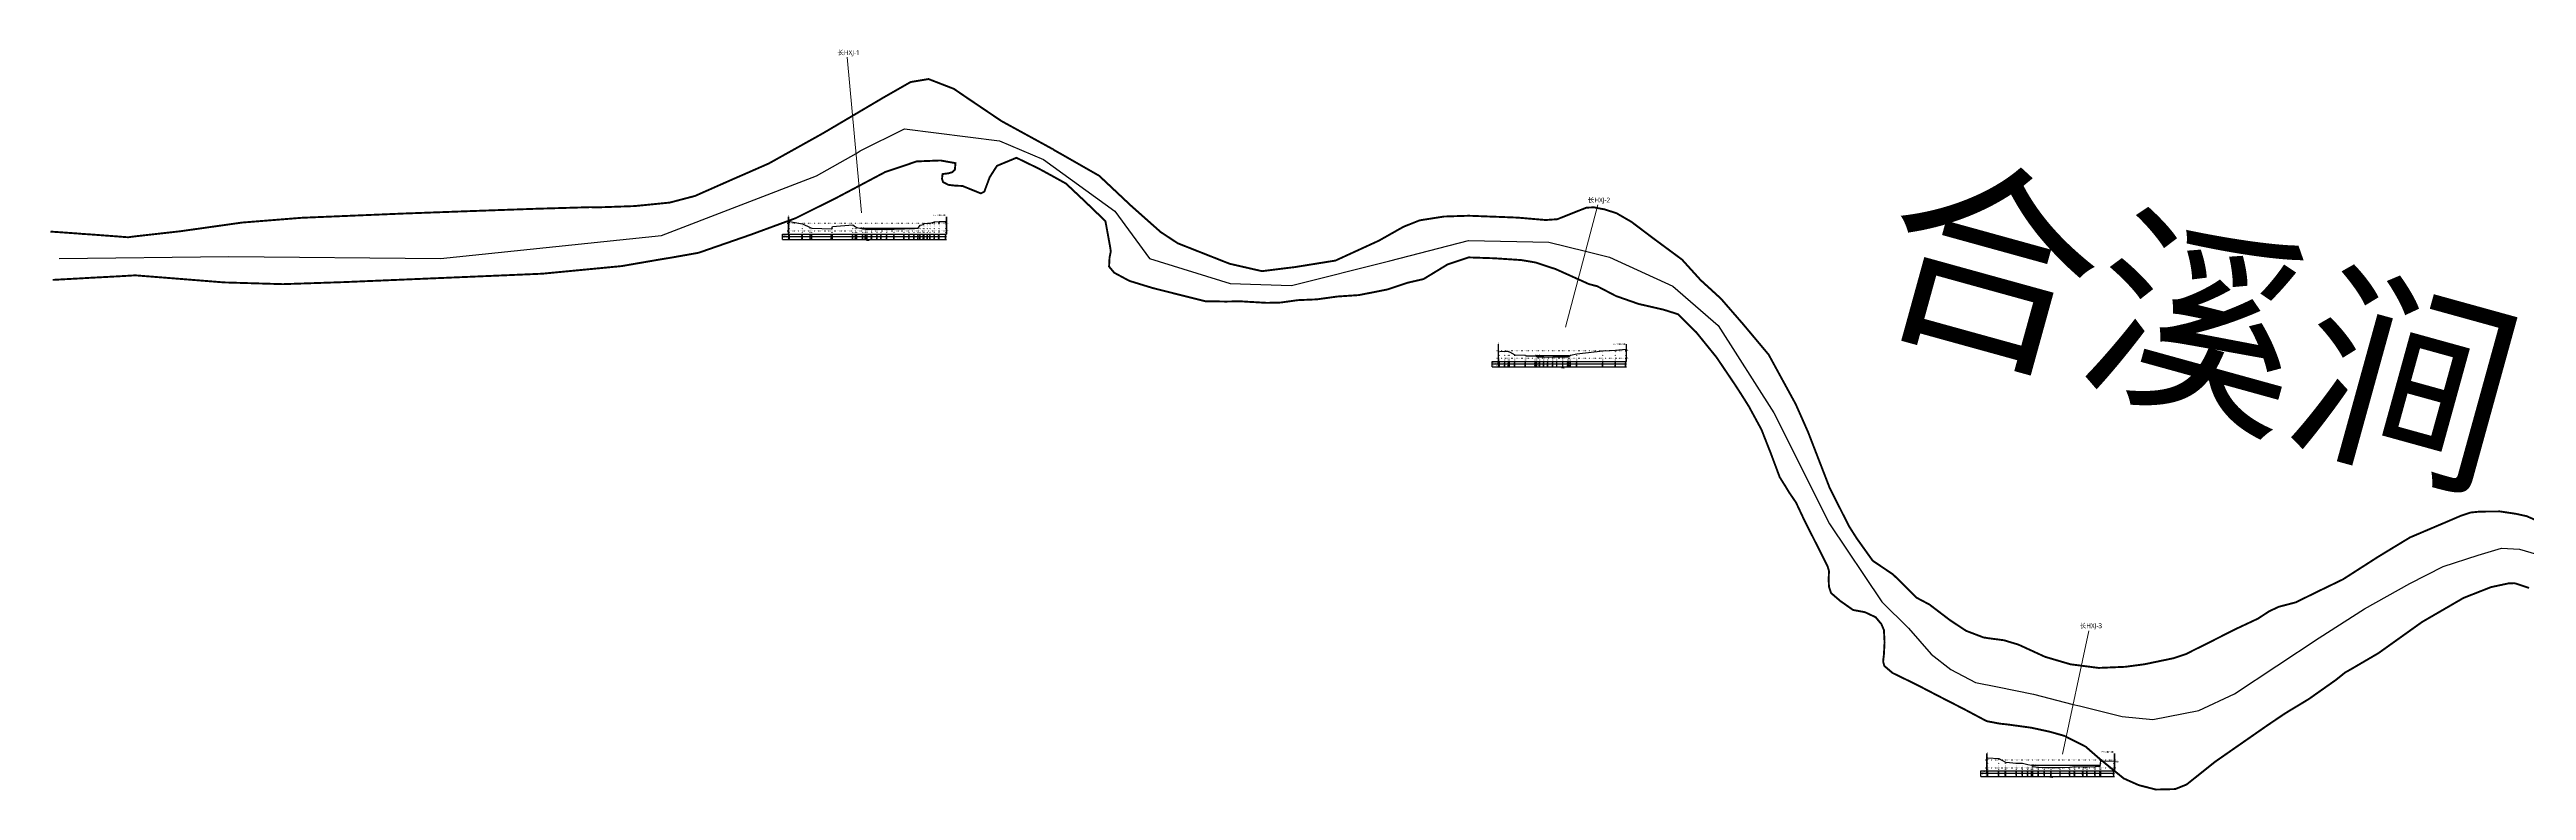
# Model space of a CAD drawing. Extents: x 481468 to 486987, y 3434182 to 3436245.
# Drawn here: x 481468 to 483032, y 3435778 to 3436245 of the extents above; entities that cross this region are included whole.
import ezdxf
from ezdxf.enums import TextEntityAlignment as Align

# ---------------------------------------------------------------- set-up
doc = ezdxf.new("R2010")
doc.units = 0
doc.header["$LTSCALE"] = 0.5
doc.linetypes.add('X4', pattern=[1.6, 0, -1.6])
for name, color, linetype in [('DMX', 1, 'CONTINUOUS'), ('zdm1', 2, 'CONTINUOUS'), ('ZDMT5', 3, 'CONTINUOUS'), ('ZJ', 7, 'CONTINUOUS'), ('水位', 4, 'CONTINUOUS'), ('河道名称', 7, 'CONTINUOUS'), ('河道结构线', 7, 'CONTINUOUS'), ('湖州县级河道0804LZ', 3, 'CONTINUOUS')]:
    doc.layers.add(name, color=color, linetype=linetype)
doc.layers.add('常水位岸线', color=7, linetype='CONTINUOUS', lineweight=0, true_color=0x00aeef)
doc.layers.add('断面名称', color=7, linetype='CONTINUOUS', true_color=0xd09871)
doc.styles.add('HZ', font='rs.shx', dxfattribs={"width": 0.8, "bigfont": 'hztxt.shx'})
doc.styles.add('宋体', font='')
doc.styles.add('微软雅黑', font='msyh.ttf')
doc.styles.get('宋体').set_extended_font_data('SimSun')

msp = doc.modelspace()

# ---------------------------------------------------------------- linework, layer by layer
at = {"layer": 'DMX', "linetype": 'Continuous', "flags": 128}
for points in [[(481935.2, 3436136.9), (481943.3, 3436135.4), (481948.3, 3436133), (481949.3, 3436132.6), (481961.8, 3436132.3), (481962.4, 3436133.6), (481975.2, 3436134.7), (481976.9, 3436133.5), (481977.7, 3436133.1), (481981.5, 3436132.3), (481983.2, 3436132.1), (481984.2, 3436132), (481987.1, 3436132.1), (481990.6, 3436132.1), (481993.1, 3436132.1), (481996.7, 3436131.8), (482001.3, 3436132), (482007.6, 3436132.3), (482010.8, 3436132.4), (482013.8, 3436132.4), (482016.5, 3436132.6), (482017.7, 3436134.6), (482019.7, 3436135), (482020.3, 3436135.6), (482022.4, 3436135.9), (482024, 3436135.8), (482026.7, 3436136.7), (482029.6, 3436136.8), (482033.9, 3436136.9)], [(482383.5, 3436054.8), (482386.9, 3436054.9), (482389.3, 3436054.8), (482389.9, 3436054.5), (482393.3, 3436052.6), (482400, 3436052.4), (482400.2, 3436052.1), (482406.2, 3436052), (482407.1, 3436051.7), (482407.2, 3436051.4), (482409, 3436051.4), (482411.5, 3436051.4), (482414.1, 3436051.3), (482417.2, 3436051.4), (482419.9, 3436051.5), (482423.7, 3436051.4), (482426.8, 3436051.5), (482427.4, 3436051.7), (482428.5, 3436052.5), (482432.5, 3436053.4), (482448.8, 3436055.1), (482456.8, 3436055.6), (482463.4, 3436056.2)], [(482692.1, 3435798.2), (482698.9, 3435797.9), (482703.1, 3435795.4), (482703.4, 3435795.4), (482710.2, 3435794.9), (482713.9, 3435794.9), (482717.3, 3435794.1), (482719.7, 3435793.6), (482720.5, 3435792.8), (482724, 3435792.4), (482727.9, 3435792.2), (482732, 3435792.2), (482737.8, 3435792.2), (482743.8, 3435792.4), (482746.9, 3435792.7), (482752.2, 3435792.5), (482754.7, 3435792.6), (482759.9, 3435792.7), (482762.9, 3435793), (482763.4, 3435796.3), (482771.6, 3435796.2)]]:
    msp.add_lwpolyline(points, dxfattribs=at)
at = {"layer": 'zdm1', "linetype": 'X4'}
for p, q in [((481933.7, 3436135.9), (482035.4, 3436135.9)), ((481933.7, 3436130.9), (482035.4, 3436130.9)), ((482382, 3436055.5), (482464.9, 3436055.5)), ((482382, 3436050.5), (482464.9, 3436050.5)), ((482690.6, 3435797), (482773.1, 3435797)), ((482690.6, 3435792), (482773.1, 3435792))]:
    msp.add_line(p, q, dxfattribs=at)
at = {"layer": 'zdm1', "linetype": 'Continuous'}
for p, q in [((481934.6, 3436128.9), (481934.6, 3436139.9)), ((481934.7, 3436128.9), (481934.7, 3436139.9)), ((482034.4, 3436128.9), (482034.4, 3436139.9)), ((482034.5, 3436128.9), (482034.5, 3436139.9)), ((481930.7, 3436125.4), (481930.7, 3436128.9)), ((481930.7, 3436128.9), (481935.2, 3436128.9)), ((481930.7, 3436127.4), (482034.4, 3436127.4)), ((481930.7, 3436125.4), (482034.4, 3436125.4)), ((481934.7, 3436125.4), (481934.7, 3436128.9)), ((481935.2, 3436128.9), (482034.4, 3436128.9)), ((482382.9, 3436048.5), (482382.9, 3436059.5)), ((482383, 3436048.5), (482383, 3436059.5)), ((482463.8, 3436048.5), (482463.8, 3436059.5)), ((482463.9, 3436048.5), (482463.9, 3436059.5)), ((482379, 3436045), (482379, 3436048.5)), ((482379, 3436048.5), (482383.5, 3436048.5)), ((482379, 3436047), (482463.9, 3436047)), ((482379, 3436045), (482463.9, 3436045)), ((482383, 3436045), (482383, 3436048.5)), ((482383.5, 3436048.5), (482463.9, 3436048.5)), ((482687.6, 3435786.5), (482687.6, 3435790)), ((482687.6, 3435790), (482692.1, 3435790)), ((482687.6, 3435788.5), (482772.1, 3435788.5)), ((482691.5, 3435790), (482691.5, 3435801)), ((482691.6, 3435790), (482691.6, 3435801)), ((482691.6, 3435786.5), (482691.6, 3435790)), ((482692.1, 3435790), (482772.1, 3435790)), ((482772.1, 3435790), (482772.1, 3435801)), ((482772.2, 3435790), (482772.2, 3435801)), ((482687.6, 3435786.5), (482772.1, 3435786.5))]:
    msp.add_line(p, q, dxfattribs=at)
at = {"layer": 'zdm1', "linetype": 'Continuous', "flags": 128}
for points in [[(481934.7, 3436139.9, 0.1, 0.1, 0), (481934.7, 3436140.9, 0.1, 0.1, 0)], [(481934.7, 3436137.9, 0.1, 0.1, 0), (481934.7, 3436138.9, 0.1, 0.1, 0)], [(481934.7, 3436135.9, 0.1, 0.1, 0), (481934.7, 3436136.9, 0.1, 0.1, 0)], [(481934.7, 3436133.9, 0.1, 0.1, 0), (481934.7, 3436134.9, 0.1, 0.1, 0)], [(481934.7, 3436131.9, 0.1, 0.1, 0), (481934.7, 3436132.9, 0.1, 0.1, 0)], [(482034.4, 3436139.9, 0.1, 0.1, 0), (482034.4, 3436140.9, 0.1, 0.1, 0)], [(482034.4, 3436137.9, 0.1, 0.1, 0), (482034.4, 3436138.9, 0.1, 0.1, 0)], [(482034.4, 3436135.9, 0.1, 0.1, 0), (482034.4, 3436136.9, 0.1, 0.1, 0)], [(482034.4, 3436133.9, 0.1, 0.1, 0), (482034.4, 3436134.9, 0.1, 0.1, 0)], [(482034.4, 3436131.9, 0.1, 0.1, 0), (482034.4, 3436132.9, 0.1, 0.1, 0)], [(481934.7, 3436129.9, 0.1, 0.1, 0), (481934.7, 3436130.9, 0.1, 0.1, 0)], [(482034.4, 3436129.9, 0.1, 0.1, 0), (482034.4, 3436130.9, 0.1, 0.1, 0)], [(482383, 3436059.5, 0.1, 0.1, 0), (482383, 3436060.5, 0.1, 0.1, 0)], [(482383, 3436057.5, 0.1, 0.1, 0), (482383, 3436058.5, 0.1, 0.1, 0)], [(482383, 3436055.5, 0.1, 0.1, 0), (482383, 3436056.5, 0.1, 0.1, 0)], [(482383, 3436053.5, 0.1, 0.1, 0), (482383, 3436054.5, 0.1, 0.1, 0)], [(482463.9, 3436059.5, 0.1, 0.1, 0), (482463.9, 3436060.5, 0.1, 0.1, 0)], [(482463.9, 3436057.5, 0.1, 0.1, 0), (482463.9, 3436058.5, 0.1, 0.1, 0)], [(482463.9, 3436055.5, 0.1, 0.1, 0), (482463.9, 3436056.5, 0.1, 0.1, 0)], [(482463.9, 3436053.5, 0.1, 0.1, 0), (482463.9, 3436054.5, 0.1, 0.1, 0)], [(482383, 3436051.5, 0.1, 0.1, 0), (482383, 3436052.5, 0.1, 0.1, 0)], [(482383, 3436049.5, 0.1, 0.1, 0), (482383, 3436050.5, 0.1, 0.1, 0)], [(482463.9, 3436051.5, 0.1, 0.1, 0), (482463.9, 3436052.5, 0.1, 0.1, 0)], [(482463.9, 3436049.5, 0.1, 0.1, 0), (482463.9, 3436050.5, 0.1, 0.1, 0)], [(482691.6, 3435801, 0.1, 0.1, 0), (482691.6, 3435802, 0.1, 0.1, 0)], [(482691.6, 3435799, 0.1, 0.1, 0), (482691.6, 3435800, 0.1, 0.1, 0)], [(482691.6, 3435797, 0.1, 0.1, 0), (482691.6, 3435798, 0.1, 0.1, 0)], [(482691.6, 3435795, 0.1, 0.1, 0), (482691.6, 3435796, 0.1, 0.1, 0)], [(482691.6, 3435793, 0.1, 0.1, 0), (482691.6, 3435794, 0.1, 0.1, 0)], [(482691.6, 3435791, 0.1, 0.1, 0), (482691.6, 3435792, 0.1, 0.1, 0)], [(482772.1, 3435801, 0.1, 0.1, 0), (482772.1, 3435802, 0.1, 0.1, 0)], [(482772.1, 3435799, 0.1, 0.1, 0), (482772.1, 3435800, 0.1, 0.1, 0)], [(482772.1, 3435797, 0.1, 0.1, 0), (482772.1, 3435798, 0.1, 0.1, 0)], [(482772.1, 3435795, 0.1, 0.1, 0), (482772.1, 3435796, 0.1, 0.1, 0)], [(482772.1, 3435793, 0.1, 0.1, 0), (482772.1, 3435794, 0.1, 0.1, 0)], [(482772.1, 3435791, 0.1, 0.1, 0), (482772.1, 3435792, 0.1, 0.1, 0)]]:
    msp.add_lwpolyline(points, format="xyseb", dxfattribs=at)
at = {"layer": 'ZDMT5', "linetype": 'X4'}
for p, q in [((481935.2, 3436128.9), (481935.2, 3436136.9)), ((481943.3, 3436128.9), (481943.3, 3436135.4)), ((481948.3, 3436128.9), (481948.3, 3436133)), ((481949.3, 3436128.9), (481949.3, 3436132.6)), ((481961.8, 3436128.9), (481961.8, 3436132.3)), ((481962.4, 3436128.9), (481962.4, 3436133.6)), ((481975.2, 3436128.9), (481975.2, 3436134.7)), ((481976.9, 3436128.9), (481976.9, 3436133.5)), ((481977.7, 3436128.9), (481977.7, 3436133.1)), ((481981.5, 3436128.9), (481981.5, 3436132.3)), ((481983.2, 3436128.9), (481983.2, 3436132.1)), ((481984.2, 3436128.9), (481984.2, 3436132)), ((481987.1, 3436128.9), (481987.1, 3436132.1)), ((481990.6, 3436128.9), (481990.6, 3436132.1)), ((481993.1, 3436128.9), (481993.1, 3436132.1)), ((481996.7, 3436128.9), (481996.7, 3436131.8)), ((482001.3, 3436128.9), (482001.3, 3436132)), ((482007.6, 3436128.9), (482007.6, 3436132.3)), ((482010.8, 3436128.9), (482010.8, 3436132.4)), ((482013.8, 3436128.9), (482013.8, 3436132.4)), ((482016.5, 3436128.9), (482016.5, 3436132.6)), ((482017.7, 3436128.9), (482017.7, 3436134.6)), ((482019.7, 3436128.9), (482019.7, 3436135)), ((482020.3, 3436128.9), (482020.3, 3436135.6)), ((482022.4, 3436128.9), (482022.4, 3436135.9)), ((482024, 3436128.9), (482024, 3436135.8)), ((482026.7, 3436128.9), (482026.7, 3436136.7)), ((482029.6, 3436128.9), (482029.6, 3436136.8)), ((482033.9, 3436128.9), (482033.9, 3436136.9)), ((482383.5, 3436048.5), (482383.5, 3436054.8)), ((482386.9, 3436048.5), (482386.9, 3436054.9)), ((482389.3, 3436048.5), (482389.3, 3436054.8)), ((482389.9, 3436048.5), (482389.9, 3436054.5)), ((482448.8, 3436048.5), (482448.8, 3436055.1)), ((482456.8, 3436048.5), (482456.8, 3436055.6)), ((482463.4, 3436048.5), (482463.4, 3436056.2)), ((482393.3, 3436048.5), (482393.3, 3436052.6)), ((482400, 3436048.5), (482400, 3436052.4)), ((482400.2, 3436048.5), (482400.2, 3436052.1)), ((482406.2, 3436048.5), (482406.2, 3436052)), ((482407.1, 3436048.5), (482407.1, 3436051.7)), ((482407.2, 3436048.5), (482407.2, 3436051.4)), ((482409, 3436048.5), (482409, 3436051.4)), ((482411.5, 3436048.5), (482411.5, 3436051.4)), ((482414.1, 3436048.5), (482414.1, 3436051.3)), ((482417.2, 3436048.5), (482417.2, 3436051.4)), ((482419.9, 3436048.5), (482419.9, 3436051.5)), ((482423.7, 3436048.5), (482423.7, 3436051.4)), ((482426.8, 3436048.5), (482426.8, 3436051.5)), ((482427.4, 3436048.5), (482427.4, 3436051.7)), ((482428.5, 3436048.5), (482428.5, 3436052.5)), ((482432.5, 3436048.5), (482432.5, 3436053.4)), ((482692.1, 3435790), (482692.1, 3435798.2)), ((482698.9, 3435790), (482698.9, 3435797.9)), ((482703.1, 3435790), (482703.1, 3435795.4)), ((482703.4, 3435790), (482703.4, 3435795.4)), ((482710.2, 3435790), (482710.2, 3435794.9)), ((482713.9, 3435790), (482713.9, 3435794.9)), ((482717.3, 3435790), (482717.3, 3435794.1)), ((482719.7, 3435790), (482719.7, 3435793.6)), ((482720.5, 3435790), (482720.5, 3435792.8)), ((482724, 3435790), (482724, 3435792.4)), ((482727.9, 3435790), (482727.9, 3435792.2)), ((482732, 3435790), (482732, 3435792.2)), ((482737.8, 3435790), (482737.8, 3435792.2)), ((482743.8, 3435790), (482743.8, 3435792.4)), ((482746.9, 3435790), (482746.9, 3435792.7)), ((482752.2, 3435790), (482752.2, 3435792.5)), ((482754.7, 3435790), (482754.7, 3435792.6)), ((482759.9, 3435790), (482759.9, 3435792.7)), ((482762.9, 3435790), (482762.9, 3435793)), ((482763.4, 3435790), (482763.4, 3435796.3)), ((482771.6, 3435790), (482771.6, 3435796.2))]:
    msp.add_line(p, q, dxfattribs=at)
at = {"layer": 'ZDMT5', "linetype": 'Continuous'}
for p, q in [((481935.2, 3436125.4), (481935.2, 3436128.9)), ((481943.3, 3436125.4), (481943.3, 3436128.9)), ((481948.3, 3436125.4), (481948.3, 3436128.9)), ((481949.3, 3436125.4), (481949.3, 3436128.9)), ((481961.8, 3436125.4), (481961.8, 3436128.9)), ((481962.4, 3436125.4), (481962.4, 3436128.9)), ((481975.2, 3436125.4), (481975.2, 3436128.9)), ((481976.9, 3436125.4), (481976.9, 3436128.9)), ((481977.7, 3436125.4), (481977.7, 3436128.9)), ((481981.5, 3436125.4), (481981.5, 3436128.9)), ((481983.2, 3436125.4), (481983.2, 3436128.9)), ((481984.2, 3436125.4), (481984.2, 3436128.9)), ((481987.1, 3436125.4), (481987.1, 3436128.9)), ((481990.6, 3436125.4), (481990.6, 3436128.9)), ((481993.1, 3436125.4), (481993.1, 3436128.9)), ((481996.7, 3436125.4), (481996.7, 3436128.9)), ((482001.3, 3436125.4), (482001.3, 3436128.9)), ((482007.6, 3436125.4), (482007.6, 3436128.9)), ((482010.8, 3436125.4), (482010.8, 3436128.9)), ((482013.8, 3436125.4), (482013.8, 3436128.9)), ((482016.5, 3436125.4), (482016.5, 3436128.9)), ((482017.7, 3436125.4), (482017.7, 3436128.9)), ((482019.7, 3436125.4), (482019.7, 3436128.9)), ((482020.3, 3436125.4), (482020.3, 3436128.9)), ((482022.4, 3436125.4), (482022.4, 3436128.9)), ((482024, 3436125.4), (482024, 3436128.9)), ((482026.7, 3436125.4), (482026.7, 3436128.9)), ((482029.6, 3436125.4), (482029.6, 3436128.9)), ((482033.9, 3436125.4), (482033.9, 3436128.9)), ((482383.5, 3436045), (482383.5, 3436048.5)), ((482386.9, 3436045), (482386.9, 3436048.5)), ((482389.3, 3436045), (482389.3, 3436048.5)), ((482389.9, 3436045), (482389.9, 3436048.5)), ((482393.3, 3436045), (482393.3, 3436048.5)), ((482400, 3436045), (482400, 3436048.5)), ((482406.2, 3436045), (482406.2, 3436048.5)), ((482407.1, 3436045), (482407.1, 3436048.5)), ((482409, 3436045), (482409, 3436048.5)), ((482411.5, 3436045), (482411.5, 3436048.5)), ((482414.1, 3436045), (482414.1, 3436048.5)), ((482417.2, 3436045), (482417.2, 3436048.5)), ((482419.9, 3436045), (482419.9, 3436048.5)), ((482423.7, 3436045), (482423.7, 3436048.5)), ((482426.8, 3436045), (482426.8, 3436048.5)), ((482427.4, 3436045), (482427.4, 3436048.5)), ((482428.5, 3436045), (482428.5, 3436048.5)), ((482432.5, 3436045), (482432.5, 3436048.5)), ((482448.8, 3436045), (482448.8, 3436048.5)), ((482456.8, 3436045), (482456.8, 3436048.5)), ((482463.4, 3436045), (482463.4, 3436048.5)), ((482692.1, 3435786.5), (482692.1, 3435790)), ((482698.9, 3435786.5), (482698.9, 3435790)), ((482703.1, 3435786.5), (482703.1, 3435790)), ((482703.4, 3435786.5), (482703.4, 3435790)), ((482710.2, 3435786.5), (482710.2, 3435790)), ((482713.9, 3435786.5), (482713.9, 3435790)), ((482717.3, 3435786.5), (482717.3, 3435790)), ((482719.7, 3435786.5), (482719.7, 3435790)), ((482720.5, 3435786.5), (482720.5, 3435790)), ((482724, 3435786.5), (482724, 3435790)), ((482727.9, 3435786.5), (482727.9, 3435790)), ((482732, 3435786.5), (482732, 3435790)), ((482737.8, 3435786.5), (482737.8, 3435790)), ((482743.8, 3435786.5), (482743.8, 3435790)), ((482746.9, 3435786.5), (482746.9, 3435790)), ((482752.2, 3435786.5), (482752.2, 3435790)), ((482754.7, 3435786.5), (482754.7, 3435790)), ((482759.9, 3435786.5), (482759.9, 3435790)), ((482762.9, 3435786.5), (482762.9, 3435790)), ((482763.4, 3435786.5), (482763.4, 3435790)), ((482771.6, 3435786.5), (482771.6, 3435790))]:
    msp.add_line(p, q, dxfattribs=at)
at = {"layer": '常水位岸线', "const_width": 1.2, "flags": 128}
for points in [[(481468.4, 3436130.5), (481485.4, 3436129.3), (481488.8, 3436129), (481492.3, 3436128.8), (481511, 3436127.4), (481517.4, 3436126.9), (481521.9, 3436127.5), (481536.2, 3436129.1), (481550.4, 3436130.7), (481589.5, 3436136.2), (481627, 3436139.2), (481691.8, 3436141.9), (481732.9, 3436143.4), (481775.1, 3436144.9), (481809.2, 3436145.9), (481814.5, 3436145.8), (481837.3, 3436146.6), (481859.5, 3436148.8), (481875.5, 3436153), (481898.8, 3436163.3), (481905.7, 3436166.3), (481922.1, 3436173.5), (481956.2, 3436192.5), (481994.3, 3436215), (482011.6, 3436224.9), (482023, 3436226.8), (482039, 3436220.6), (482047.8, 3436214.6), (482069, 3436200.3), (482101.7, 3436182.4), (482101.7, 3436182.3)], [(482101.7, 3436182.3), (482112.1, 3436176.4), (482130.8, 3436165.7), (482150.9, 3436146.8), (482169.6, 3436130.2), (482180.4, 3436123.1), (482213.1, 3436110.2), (482219.6, 3436108.7), (482233.6, 3436105.5), (482254.5, 3436108.1), (482280, 3436112.2), (482307.5, 3436124.8), (482322.9, 3436133.5), (482333.2, 3436137.6), (482348.6, 3436140), (482364.2, 3436140.5), (482379.7, 3436139.9), (482382.8, 3436139.8), (482395.2, 3436139.3), (482412.7, 3436137.8), (482420.1, 3436138.3), (482430.4, 3436142.4), (482438.5, 3436145.6), (482443.2, 3436145.8), (482450, 3436144.5), (482457.5, 3436142.1), (482467, 3436136.6), (482480.5, 3436126.4), (482498.9, 3436112.8), (482510.6, 3436099.9), (482523.5, 3436088.1), (482537.5, 3436072), (482553.6, 3436052.8), (482570.7, 3436021.5), (482578.5, 3436003.9), (482592.2, 3435968.5), (482604.4, 3435944.4), (482609.1, 3435937), (482611.6, 3435933.5), (482619.3, 3435922.7), (482632.2, 3435914), (482643.6, 3435902.8), (482646, 3435900.4), (482647.1, 3435899.3), (482655.2, 3435895), (482668.2, 3435885.1), (482678.5, 3435878.3), (482678.9, 3435878.2), (482689.4, 3435874.2), (482691, 3435874), (482691.3, 3435873.9), (482702, 3435872.5), (482703.1, 3435872.2), (482711.4, 3435869.7), (482728.2, 3435862), (482744.2, 3435857.3), (482762, 3435855), (482778.8, 3435855.7), (482790.9, 3435857.3), (482809.2, 3435861.1), (482817.3, 3435863.8), (482823.6, 3435867), (482826.3, 3435868.3), (482830.3, 3435870.3), (482848.5, 3435879.5), (482862.6, 3435886.1), (482869.8, 3435890.8), (482875.8, 3435893.6), (482886.5, 3435896.4), (482901.4, 3435903.7), (482916.3, 3435910.9), (482938.6, 3435925.2), (482958.7, 3435937.4), (482980.6, 3435946.7), (482990.9, 3435951.1), (482996.9, 3435953.1), (483002.7, 3435953.7), (483015.5, 3435953.8), (483025.6, 3435952.3), (483032.4, 3435950.8), (483049.9, 3435943.2)], [(482101.7, 3436165.3), (482092.7, 3436170.2), (482078.5, 3436177.1), (482066.2, 3436172), (482064.4, 3436169.2), (482061.6, 3436164.8), (482058.2, 3436155.7), (482056, 3436154.6), (482044.4, 3436159.3), (482039.8, 3436159.5), (482035.5, 3436160), (482032.2, 3436161.7), (482031.5, 3436163.7), (482031.8, 3436166.8), (482035.6, 3436167.3), (482038, 3436168), (482039.6, 3436169.5), (482040, 3436173.7), (482030.5, 3436175.4), (482015.5, 3436174.8), (481995.6, 3436168.1), (481977.3, 3436158.4), (481965, 3436151.9), (481938.9, 3436138.9), (481910.6, 3436128.5), (481877.7, 3436117.1), (481860.2, 3436114), (481853.4, 3436112.9), (481829.1, 3436108.7), (481779, 3436103.9), (481755.6, 3436102.9), (481653.9, 3436098.6), (481615.2, 3436097.3), (481578.1, 3436098.4), (481538, 3436101.6), (481522.8, 3436102.8), (481522.4, 3436102.9), (481512.3, 3436102.3), (481493.4, 3436101.3), (481489.9, 3436101.1), (481486.5, 3436100.9), (481469.8, 3436100)], [(483033.9, 3435905.5), (483024.7, 3435908.5), (483021, 3435908.4), (483009.8, 3435906), (482992.5, 3435899.2), (482966.3, 3435884), (482938.7, 3435864.3), (482921.6, 3435854.3), (482917.7, 3435852.1), (482911.7, 3435847.3), (482894.7, 3435835.3), (482881.6, 3435827.4), (482878.6, 3435825.5), (482868.4, 3435818.6), (482835.5, 3435795.7), (482829, 3435790.5), (482817.6, 3435781.4), (482810.4, 3435778.5), (482798.2, 3435778.2), (482787.3, 3435781), (482777.9, 3435785.2), (482763, 3435797.3), (482753.8, 3435805.3), (482740.4, 3435812.1), (482731.2, 3435814.7), (482719.7, 3435817.2), (482716.9, 3435817.6), (482705.2, 3435819.2), (482703.6, 3435819.4), (482699.7, 3435819.8), (482693.4, 3435821), (482691.3, 3435821.4), (482676.8, 3435829.1), (482663.1, 3435836.1), (482646.9, 3435844.5), (482631.9, 3435851.8), (482631.4, 3435852.2), (482626.6, 3435856.3), (482625.9, 3435859.2), (482626.4, 3435863.5), (482626.8, 3435871.1), (482626.8, 3435871.2), (482626.8, 3435871.4), (482626.4, 3435878.9), (482624.7, 3435882.9), (482623.6, 3435884.1), (482623.6, 3435884.1), (482621.2, 3435887), (482621.2, 3435887), (482614.4, 3435890.2), (482606.9, 3435891.6), (482598.8, 3435897.3), (482593, 3435902.3), (482591.7, 3435906.3), (482591.5, 3435910.6), (482591.7, 3435916.2), (482590.8, 3435919.2), (482583.4, 3435933.9), (482576.3, 3435947.9), (482570.9, 3435959.4), (482566.4, 3435966), (482564.8, 3435968.7), (482560.6, 3435975.4), (482554.8, 3435990.9), (482551.4, 3435999.5), (482549.1, 3436005.4), (482541.1, 3436020.1), (482536, 3436028.2), (482532.1, 3436034.2), (482520.6, 3436051.2), (482507.8, 3436067), (482496.4, 3436078.3), (482487.2, 3436081.2), (482471.5, 3436084.8), (482457.2, 3436089.8), (482445.3, 3436096), (482440.2, 3436097.3), (482426.9, 3436103.3), (482419.1, 3436106.8), (482406.3, 3436111), (482397.4, 3436112.5), (482380.9, 3436113.6), (482378.5, 3436113.7), (482364.1, 3436114.2), (482350.7, 3436109.7), (482335.6, 3436100.5), (482325.6, 3436098.2), (482312.6, 3436093.9), (482294.8, 3436090.4), (482281.3, 3436089.5), (482268.2, 3436087.7), (482256.3, 3436087.2), (482245.4, 3436085.7), (482236.6, 3436085.5), (482224.2, 3436086.2), (482219.6, 3436086.5), (482219.5, 3436086.5), (482210.8, 3436086.3), (482206, 3436086.4), (482197.8, 3436086.5), (482173.5, 3436092.6), (482164.4, 3436094.9), (482156.9, 3436097.2), (482151.7, 3436098.8), (482150.1, 3436099.3), (482149.2, 3436099.7), (482140.3, 3436104.5), (482137, 3436108.4), (482137.3, 3436114.1), (482138.1, 3436118.1), (482137.5, 3436121.8), (482134.7, 3436137.1), (482121.6, 3436149.7), (482109.8, 3436160.8), (482101.7, 3436165.3)]]:
    msp.add_lwpolyline(points, dxfattribs=at)
at = {"layer": '水位', "linetype": 'Continuous', "flags": 128}
for points in [[(481979.8, 3436132.6), (482016.5, 3436132.6)], [(482427.7, 3436052), (482406.3, 3436052)], [(482719.8, 3435793.5), (482763, 3435793.5)]]:
    msp.add_lwpolyline(points, dxfattribs=at)
at = {"layer": '河道结构线', "color": 3, "flags": 128}
for points in [[(481977.2, 3436179.9), (481979.9, 3436181.5), (482007.7, 3436195.4), (482067.8, 3436187.7), (482095.6, 3436176.1), (482140.7, 3436143.4), (482162.6, 3436113.6), (482213.5, 3436097.8), (482252.3, 3436096.4), (482314.3, 3436112.1), (482364.1, 3436124.8), (482414.8, 3436123.9), (482438, 3436118.1)], [(481473.9, 3436113.5), (481581.1, 3436114.8), (481714.7, 3436113.6), (481854.3, 3436128.1), (481952.2, 3436165.6), (481977.2, 3436179.9)], [(482438, 3436118.1), (482453.1, 3436114.4), (482493, 3436096.1), (482521.8, 3436071.1), (482556.9, 3436016.1), (482592.1, 3435946), (482625.1, 3435896.8), (482642, 3435880.1), (482656.3, 3435863.6), (482668.7, 3435854), (482684.3, 3435845.9), (482698.1, 3435843), (482720.8, 3435838.5), (482745.9, 3435832)], [(482745.9, 3435832), (482749.9, 3435831), (482776.9, 3435824.3), (482796.3, 3435822.4), (482825.3, 3435828.1), (482847.8, 3435838.6), (482901.3, 3435873.9), (482929.9, 3435892.4), (482958.6, 3435908.3), (482979.6, 3435919.1), (483001.8, 3435926.1), (483016.5, 3435930.6), (483027.9, 3435929.9), (483045.7, 3435924.8), (483086.5, 3435910.2), (483107.6, 3435902.5)]]:
    msp.add_lwpolyline(points, dxfattribs=at)
at = {"layer": '湖州县级河道0804LZ', "color": 1, "lineweight": 0}
for points in [[(481971.5, 3436240.7, 0), (481980.7, 3436142.3, 0)], [(482425.3, 3436070.2, 0), (482445.8, 3436147.4, 4.2)], [(482755.8, 3435878.4, 0), (482739.1, 3435800.6, 0)]]:
    msp.add_polyline3d(points, dxfattribs=at)

# ---------------------------------------------------------------- texts
at = {"layer": 'zdm1', "linetype": 'Continuous', "style": 'HZ', "width": 0.8}
for s, p in [('5', (481934.6, 3436135.9)), ('0', (481934.6, 3436130.9)), ('5', (482382.9, 3436055.5)), ('0', (482382.9, 3436050.5)), ('5', (482691.5, 3435797)), ('0', (482691.5, 3435792))]:
    msp.add_text(s, height=0.3, dxfattribs=at).set_placement(p, align=Align.BOTTOM_RIGHT)
for s, p in [('5', (482034.5, 3436135.9)), ('0', (482034.5, 3436130.9)), ('5', (482464, 3436055.5)), ('0', (482464, 3436050.5)), ('5', (482772.2, 3435797)), ('0', (482772.2, 3435792))]:
    msp.add_text(s, height=0.3, dxfattribs=at).set_placement(p)
for s, height, p in [('地 面 高 程', 0.6, (481932.7, 3436128.1)), ('里    程', 0.6, (481932.7, 3436126.4)), ('长HXJ-1', 0.4, (481984.5, 3436125)), ('地 面 高 程', 0.6, (482381, 3436047.8)), ('里    程', 0.6, (482381, 3436046)), ('长HXJ-2', 0.4, (482423.4, 3436044.6)), ('地 面 高 程', 0.6, (482689.6, 3435789.2)), ('里    程', 0.6, (482689.6, 3435787.5)), ('长HXJ-3', 0.4, (482731.9, 3435786.1))]:
    msp.add_text(s, height=height, dxfattribs=at).set_placement(p, align=Align.MIDDLE)
at = {"layer": 'ZDMT5', "linetype": 'Continuous', "style": 'HZ', "width": 0.8}
for p in [(482033.4, 3436140.4), (482462.9, 3436059), (482771.1, 3435801.5)]:
    msp.add_text('比例尺:  横向 1:1  纵向 1:1', height=0.5, dxfattribs=at).set_placement(p, align=Align.BOTTOM_RIGHT)
for s, p in [('5.99', (481935.1, 3436128.1)), ('0+000.0', (481935.1, 3436126.4)), ('4.53', (481943.2, 3436128.1)), ('0+008.1', (481943.2, 3436126.4)), ('2.17', (481948.3, 3436128.1)), ('0+013.2', (481948.3, 3436126.4)), ('1.77', (481949.3, 3436128.1)), ('0+014.2', (481949.3, 3436126.4)), ('1.38', (481961.7, 3436128.1)), ('0+026.6', (481961.7, 3436126.4)), ('2.71', (481962.4, 3436128.1)), ('0+027.3', (481962.4, 3436126.4)), ('3.79', (481975.1, 3436128.1)), ('0+040.0', (481975.1, 3436126.4)), ('2.66', (481976.9, 3436128.1)), ('0+041.8', (481976.9, 3436126.4)), ('2.22', (481977.7, 3436128.1)), ('0+042.6', (481977.7, 3436126.4)), ('1.38', (481981.4, 3436128.1)), ('0+046.3', (481981.4, 3436126.4)), ('1.21', (481983.1, 3436128.1)), ('0+048.0', (481983.1, 3436126.4)), ('1.15', (481984.2, 3436128.1)), ('0+049.1', (481984.2, 3436126.4)), ('1.18', (481987, 3436128.1)), ('0+051.9', (481987, 3436126.4)), ('1.23', (481990.5, 3436128.1)), ('0+055.4', (481990.5, 3436126.4)), ('1.27', (481993, 3436128.1)), ('0+057.9', (481993, 3436126.4)), ('0.95', (481996.6, 3436128.1)), ('0+061.5', (481996.6, 3436126.4)), ('1.15', (482001.2, 3436128.1)), ('0+066.1', (482001.2, 3436126.4)), ('1.38', (482007.5, 3436128.1)), ('0+072.4', (482007.5, 3436126.4)), ('1.49', (482010.8, 3436128.1)), ('0+075.7', (482010.8, 3436126.4)), ('1.53', (482013.8, 3436128.1)), ('0+078.7', (482013.8, 3436126.4)), ('1.75', (482016.4, 3436128.1)), ('0+081.3', (482016.4, 3436126.4)), ('3.73', (482017.7, 3436128.1)), ('0+082.6', (482017.7, 3436126.4)), ('4.14', (482019.7, 3436128.1)), ('0+084.6', (482019.7, 3436126.4)), ('4.75', (482020.3, 3436128.1)), ('0+085.2', (482020.3, 3436126.4)), ('5.00', (482022.3, 3436128.1)), ('0+087.2', (482022.3, 3436126.4)), ('4.94', (482024, 3436128.1)), ('0+088.9', (482024, 3436126.4)), ('5.80', (482026.7, 3436128.1)), ('0+091.6', (482026.7, 3436126.4)), ('5.88', (482029.5, 3436128.1)), ('0+094.4', (482029.5, 3436126.4)), ('6.04', (482033.9, 3436128.1)), ('0+098.8', (482033.9, 3436126.4)), ('4.25', (482383.4, 3436047.8)), ('0+000.0', (482383.4, 3436046)), ('4.38', (482386.9, 3436047.8)), ('0+003.5', (482386.9, 3436046)), ('4.32', (482389.3, 3436047.8)), ('0+005.9', (482389.3, 3436046)), ('4.03', (482389.8, 3436047.8)), ('0+006.4', (482389.8, 3436046)), ('2.12', (482393.2, 3436047.8)), ('0+009.8', (482393.2, 3436046)), ('1.89', (482399.9, 3436047.8)), ('0+016.5', (482399.9, 3436046)), ('1.48', (482406.2, 3436047.8)), ('0+022.8', (482406.2, 3436046)), ('1.16', (482407, 3436047.8)), ('0+023.6', (482407, 3436046)), ('0.90', (482408.9, 3436047.8)), ('0+025.5', (482408.9, 3436046)), ('0.86', (482411.5, 3436047.8)), ('0+028.1', (482411.5, 3436046)), ('0.84', (482414.1, 3436047.8)), ('0+030.6', (482414.1, 3436046)), ('0.90', (482417.2, 3436047.8)), ('0+033.8', (482417.2, 3436046)), ('0.95', (482419.9, 3436047.8)), ('0+036.4', (482419.9, 3436046)), ('0.92', (482423.7, 3436047.8)), ('0+040.3', (482423.7, 3436046)), ('0.97', (482426.7, 3436047.8)), ('0+043.3', (482426.7, 3436046)), ('1.24', (482427.3, 3436047.8)), ('0+043.9', (482427.3, 3436046)), ('1.99', (482428.4, 3436047.8)), ('0+045.0', (482428.4, 3436046)), ('2.92', (482432.4, 3436047.8)), ('0+049.0', (482432.4, 3436046)), ('4.59', (482448.8, 3436047.8)), ('0+065.4', (482448.8, 3436046)), ('5.09', (482456.8, 3436047.8)), ('0+073.4', (482456.8, 3436046)), ('5.73', (482463.3, 3436047.8)), ('0+079.9', (482463.3, 3436046)), ('6.22', (482692, 3435789.2)), ('0+000.0', (482692, 3435787.5)), ('5.92', (482698.9, 3435789.2)), ('0+006.8', (482698.9, 3435787.5)), ('3.45', (482703.1, 3435789.2)), ('0+011.0', (482703.1, 3435787.5)), ('3.39', (482703.4, 3435789.2)), ('0+011.3', (482703.4, 3435787.5)), ('2.88', (482710.1, 3435789.2)), ('0+018.1', (482710.1, 3435787.5)), ('2.87', (482713.9, 3435789.2)), ('0+021.8', (482713.9, 3435787.5)), ('2.15', (482717.2, 3435789.2)), ('0+025.2', (482717.2, 3435787.5)), ('1.57', (482719.7, 3435789.2)), ('0+027.7', (482719.7, 3435787.5)), ('0.80', (482720.5, 3435789.2)), ('0+028.5', (482720.5, 3435787.5)), ('0.39', (482723.9, 3435789.2)), ('0+031.9', (482723.9, 3435787.5)), ('0.24', (482727.8, 3435789.2)), ('0+035.8', (482727.8, 3435787.5)), ('0.16', (482731.9, 3435789.2)), ('0+039.9', (482731.9, 3435787.5)), ('0.25', (482737.8, 3435789.2)), ('0+045.7', (482737.8, 3435787.5)), ('0.37', (482743.8, 3435789.2)), ('0+051.7', (482743.8, 3435787.5)), ('0.69', (482746.8, 3435789.2)), ('0+054.8', (482746.8, 3435787.5)), ('0.53', (482752.1, 3435789.2)), ('0+060.1', (482752.1, 3435787.5)), ('0.63', (482754.7, 3435789.2)), ('0+062.6', (482754.7, 3435787.5)), ('0.71', (482759.8, 3435789.2)), ('0+067.8', (482759.8, 3435787.5)), ('1.00', (482762.9, 3435789.2)), ('0+070.8', (482762.9, 3435787.5)), ('4.27', (482763.4, 3435789.2)), ('0+071.3', (482763.4, 3435787.5)), ('4.22', (482771.6, 3435789.2)), ('0+079.5', (482771.6, 3435787.5))]:
    msp.add_text(s, height=0.3, rotation=90, dxfattribs=at).set_placement(p, align=Align.BOTTOM_CENTER)
at = {"layer": 'ZJ', "linetype": 'Continuous', "style": '宋体'}
msp.add_text('树林', height=1, dxfattribs=at).set_placement((482773.3, 3435795.8), align=Align.MIDDLE)
at = {"layer": '断面名称', "color": 6, "style": '微软雅黑'}
for s, p in [('长HXJ-1', (481972.4, 3436242)), ('长HXJ-2', (482446.4, 3436148.9)), ('长HXJ-3', (482757.1, 3435880.1))]:
    msp.add_text(s, height=3, dxfattribs=at).set_placement(p, align=Align.CENTER)
at = {"layer": '水位', "linetype": 'Continuous', "style": '宋体'}
for s, p in [('水位1.75', (481980.8, 3436133.1)), ('水位1.48', (482407.7, 3436052.6)), ('水位1.47', (482721.1, 3435794))]:
    msp.add_text(s, height=0.5, dxfattribs=at).set_placement(p, align=Align.MIDDLE)
at = {"layer": '河道名称', "color": 7, "style": '微软雅黑'}
msp.add_text('合溪涧', height=100, rotation=344.5646, dxfattribs=at).set_placement((482811.6, 3436024.5), align=Align.CENTER)

doc.saveas('drawing.dxf')
